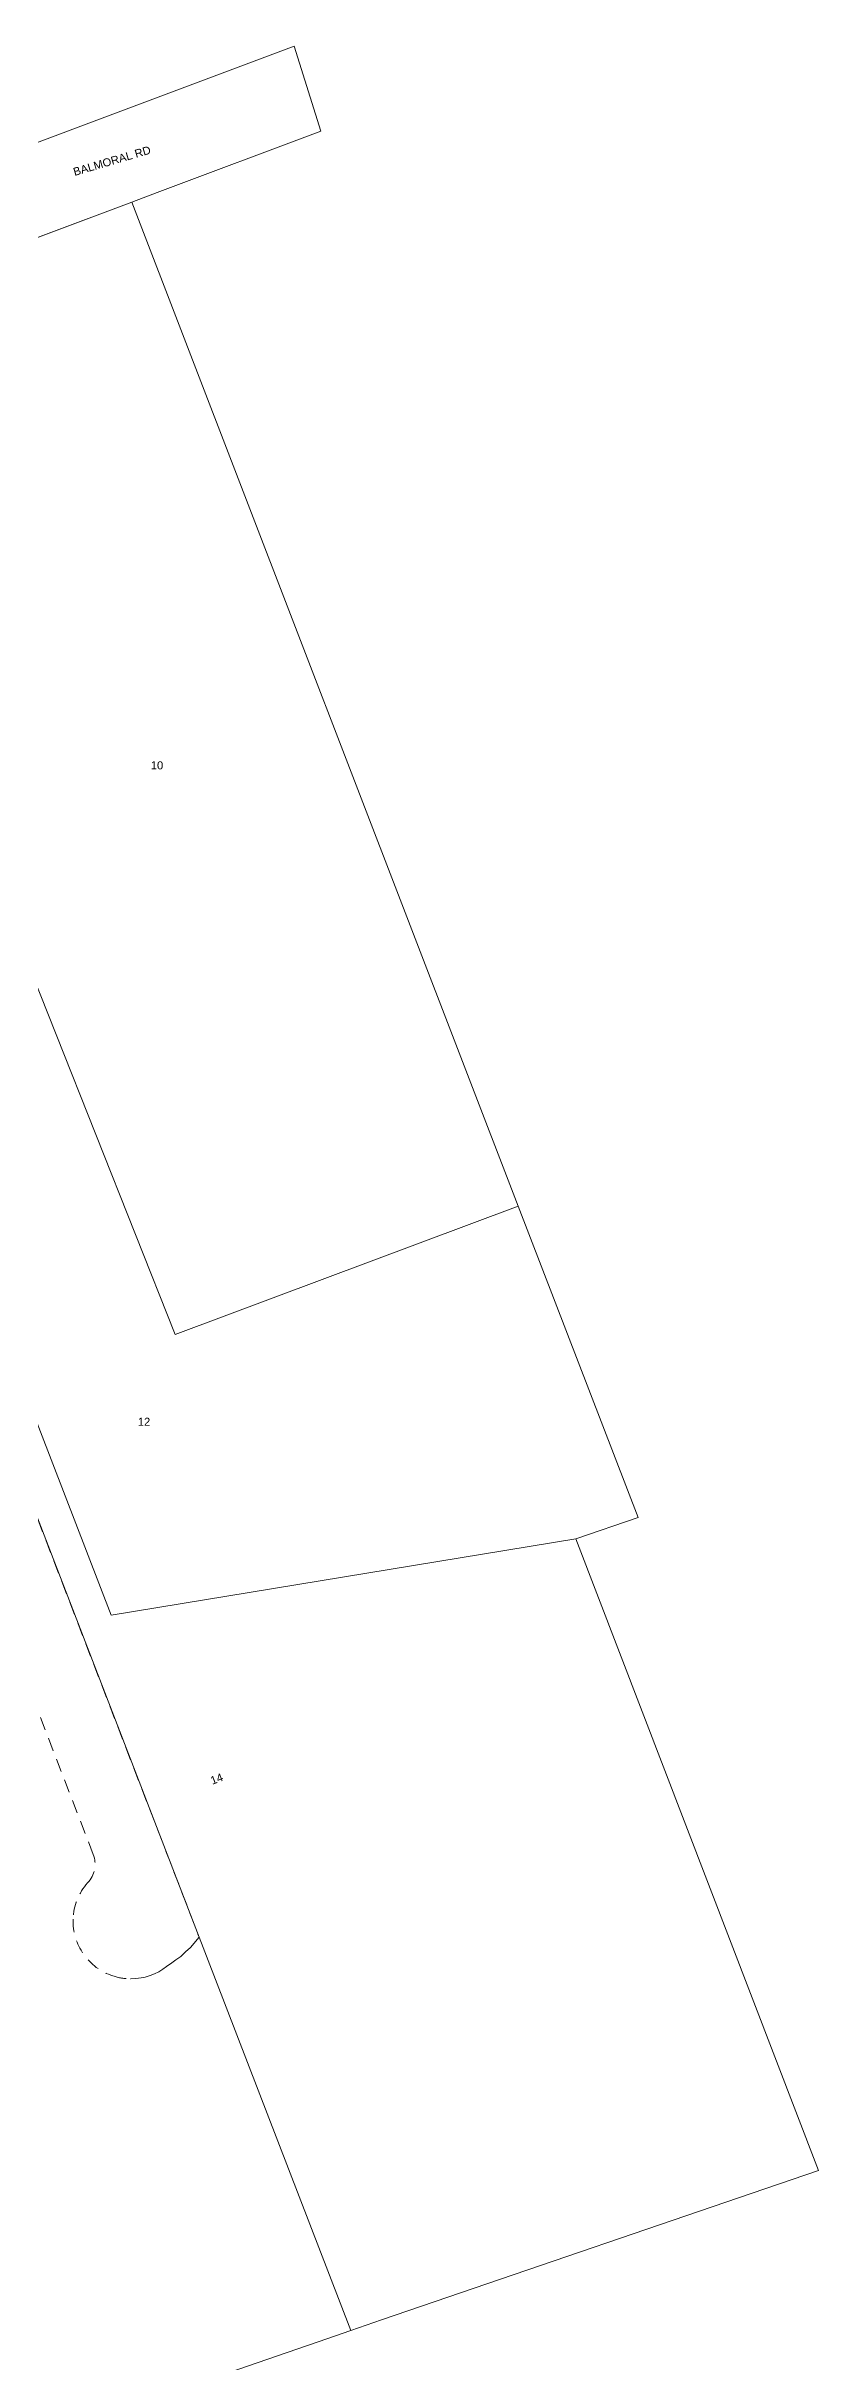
# Model space of a CAD drawing. Header units: metres. Extents: x 308616 to 310825, y 6264327 to 6267194.
# Drawn here: x 310071 to 310245, y 6266227 to 6266748 of the extents above; entities that cross this region are included whole.
import ezdxf

# ---------------------------------------------------------------- set-up
doc = ezdxf.new("R2010")
doc.units = ezdxf.units.M
doc.linetypes.add('Dash', pattern=[5, 3, -2])
for name, color, linetype, lineweight in [('Cadastre Developer_SP_EXT', 7, 'Continuous', 5), ('Cadastre Land Parcels_SP_EXT', 7, 'Continuous', 5), ('Cadastre Roads_SP_EXT', 7, 'Continuous', 5)]:
    doc.layers.add(name, color=color, linetype=linetype, lineweight=lineweight)
doc.styles.get("Standard").update_dxf_attribs({"font": 'arial.ttf'})

msp = doc.modelspace()

# ---------------------------------------------------------------- linework, layer by layer
at = {"layer": 'Cadastre Developer_SP_EXT', "linetype": 'Dash'}
msp.add_lwpolyline([(310061.77, 6266435.33), (310105.24, 6266322.64), (310103.29, 6266320.36), (310102.19, 6266319.36), (310101.09, 6266318.35), (310099.98, 6266317.55), (310099.08, 6266316.89), (310097.9, 6266316.04), (310097.06, 6266315.44), (310096.15, 6266314.89), (310095.19, 6266314.41), (310094.22, 6266314.02), (310093.14, 6266313.69), (310092.19, 6266313.49), (310091, 6266313.33), (310089.9, 6266313.28), (310089.82, 6266313.3), (310089.82, 6266313.28), (310089.82, 6266313.28, -0.077426), (310085.87, 6266313.93), (310085.87, 6266313.93, -0.334296), (310076.91, 6266326.74), (310076.91, 6266326.74, -0.173644), (310080.15, 6266334.88), (310080.15, 6266334.88, 0.293126), (310081.43, 6266341.28), (310081.43, 6266341.28), (310021.03, 6266497.86)], format="xyb", dxfattribs=at)
at = {"layer": 'Cadastre Land Parcels_SP_EXT', "linetype": 'Continuous'}
for points in [[(310176.97, 6266487.12), (310090.07, 6266712.94), (310010.6, 6266683.16), (310099.83, 6266458.21), (310176.97, 6266487.12)], [(310176.97, 6266487.12), (310099.83, 6266458.21), (310010.6, 6266683.16), (309979, 6266671.31), (310085.49, 6266395.09), (310189.89, 6266412.24), (310203.9, 6266417.1), (310176.97, 6266487.12)], [(310189.89, 6266412.24), (310085.49, 6266395.09), (309979, 6266671.31), (309971.86, 6266668.64), (310139.36, 6266234.19), (310146.26, 6266236.55), (310244.51, 6266270.17), (310189.89, 6266412.24)], [(310074.01, 6266211.62), (310122.6, 6266228.41), (310131.96, 6266231.64), (310135.65, 6266232.91), (310139.36, 6266234.19), (309971.86, 6266668.64), (309890.29, 6266638), (309962.65, 6266450.3), (310051.36, 6266220.14), (310056.92, 6266205.71), (310074.01, 6266211.62)]]:
    msp.add_lwpolyline(points, close=True, dxfattribs=at)
at = {"layer": 'Cadastre Roads_SP_EXT', "linetype": 'Continuous'}
msp.add_lwpolyline([(310090.07, 6266712.94), (310095.8, 6266715.13), (310132.58, 6266728.93), (310126.59, 6266748.01), (310088.25, 6266733.62), (310040.04, 6266715.54), (310037.12, 6266714.44), (310021.62, 6266708.64), (310028.3, 6266689.79), (310090.07, 6266712.94)], close=True, dxfattribs=at)

# ---------------------------------------------------------------- texts
at = {"layer": 'Cadastre Land Parcels_SP_EXT'}
for s, p in [('10', (310094.37, 6266585.36)), ('12', (310091.45, 6266437.7))]:
    msp.add_text(s, height=1.8, dxfattribs=at).set_placement(p)
msp.add_text('14', height=1.8, rotation=20.6855, dxfattribs=at).set_placement((310108.19, 6266356.94))
at = {"layer": 'Cadastre Roads_SP_EXT'}
msp.add_text('BALMORAL RD', height=1.8, rotation=16.4157, dxfattribs=at).set_placement((310077.25, 6266718.84))

doc.saveas('drawing.dxf')
